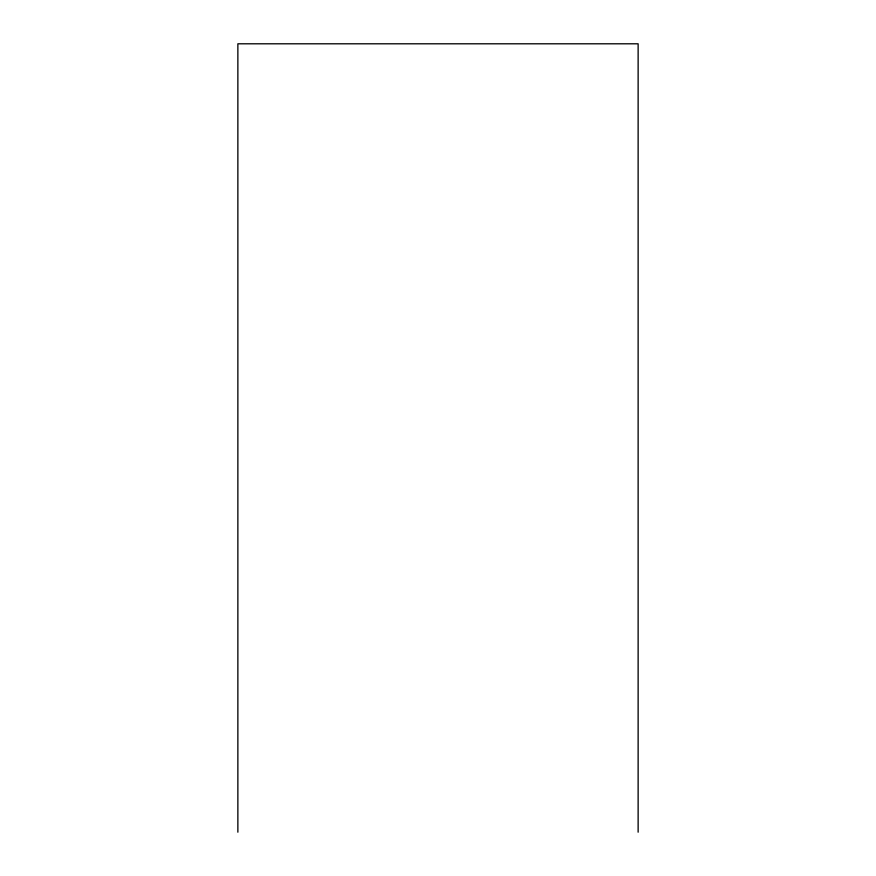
<?xml version="1.0" encoding="UTF-8"?>
<svg xmlns="http://www.w3.org/2000/svg" width="876" height="876" viewBox="0 0 876 876"><rect width="100%" height="100%" fill="white"/><g stroke="black" fill="none" stroke-linecap="round" stroke-linejoin="round"><path stroke-width="1.31" d="M638.133 832.2L638.133 43.8L237.867 43.8L237.867 832.2"/></g></svg>
